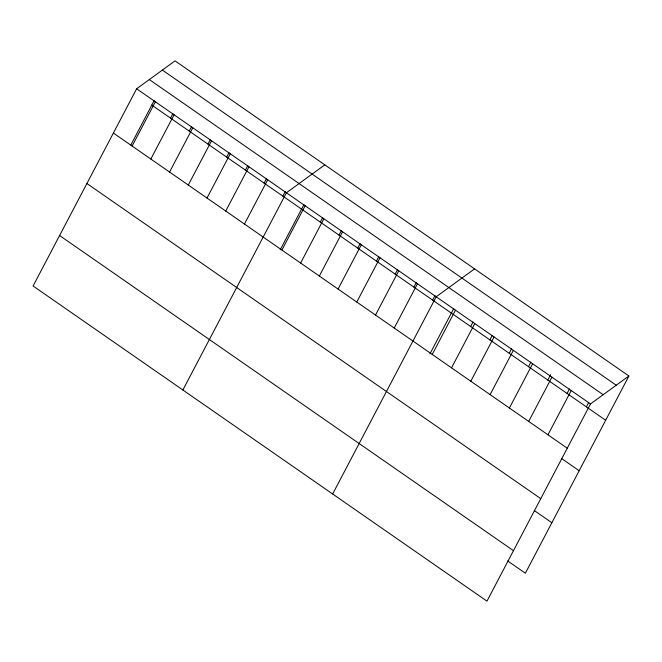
<?xml version="1.0" encoding="UTF-8"?>
<svg xmlns="http://www.w3.org/2000/svg" width="662" height="662" viewBox="0 0 662 662"><rect width="100%" height="100%" fill="white"/><g stroke="black" fill="none" stroke-linecap="round" stroke-linejoin="round"><path stroke-width="0.99" d="M136.637 88.782L33.1 285.992L486.967 601.146L590.504 403.936L628.9 376.008L175.033 60.854L136.637 88.782L590.504 403.936M130.877 144.961L154.163 100.599M132.119 146.045L155.363 101.782M170.515 118.117L172.89 113.599M150.845 159.046L174.081 114.783M189.241 131.109L191.608 126.599M169.563 172.046L192.799 127.783M207.959 144.109L210.334 139.599M188.289 185.046L211.526 140.783M226.685 157.109L229.052 152.599M207.007 198.046L230.244 153.783M245.403 170.109L247.778 165.599M225.734 211.046L248.97 166.783M264.13 183.109L266.496 178.599M244.452 224.046L267.688 179.783M282.848 196.109L285.223 191.599M182.877 389.992L286.414 192.783L324.81 164.855M280.183 249.847L303.941 204.599M281.896 250.046L305.132 205.783M320.292 222.109L322.667 217.599M300.622 263.046L323.859 218.783M339.018 235.109L341.385 230.599M319.341 276.046L342.577 231.783M357.737 248.109L360.111 243.599M338.067 289.046L361.303 244.783M376.463 261.109L378.829 256.599M356.785 302.046L380.021 257.783M395.181 274.109L397.556 269.6M375.511 315.046L398.747 270.783M413.907 287.109L416.274 282.6M394.229 328.046L417.465 283.783M432.625 300.109L435 295.6M332.655 493.993L436.192 296.783L474.588 268.855M429.961 353.847L453.718 308.6M432.245 354.443L455.481 310.18M470.641 326.507L473.007 321.989M451.534 367.832L474.77 323.577M489.93 339.904L492.296 335.386M470.823 381.229L494.059 336.966M509.219 353.293L511.585 348.775M490.112 394.618L513.348 350.363M528.508 366.69L530.874 362.172M509.401 408.015L532.637 363.752M547.797 380.079L550.643 374.667M528.69 421.413L551.926 377.15M567.086 393.476L569.452 388.958M547.979 434.802L571.215 390.547M586.375 406.873L588.741 402.355M628.9 376.008L525.363 573.218L507.754 560.987M162.364 70.073L616.231 385.226M149.306 79.564L603.173 394.718M151.797 105.117L605.664 420.262M113.401 133.045L567.268 448.199M561.55 458.509L579.167 470.74M86.904 183.515L540.771 498.668M534.251 510.51L551.86 522.74M59.597 235.523L513.464 550.676"/></g></svg>
